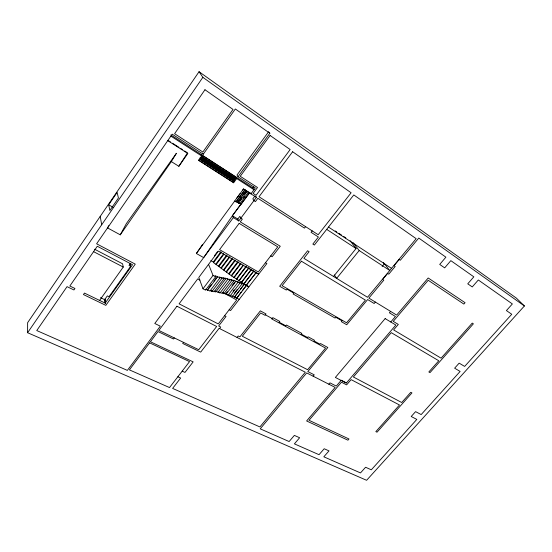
<?xml version="1.0" encoding="UTF-8"?>
<svg xmlns="http://www.w3.org/2000/svg" width="552" height="552" viewBox="0 0 552 552"><rect width="100%" height="100%" fill="white"/><g stroke="black" fill="none" stroke-linecap="round" stroke-linejoin="round"><path stroke-width="0.83" d="M27.6 332.718L27.641 322.651L199.051 71.705L516.396 298.135L524.4 305.98L366.611 480.295L27.6 332.718L202.853 77.335L199.051 71.705M120.267 234.828L126.36 223.608L176.412 153.277L171.341 161.605L120.267 234.828L107.55 227.921L108.785 225.658M171.341 161.605L178.848 166.297L187.535 152.842M108.682 204.806L117.127 192.448L118.432 197.982L109.855 210.491L108.682 204.806L112.994 207.228M232.454 215.673L203.66 257.605L196.36 253.506L202.618 244.35M178.848 166.297L187.846 153.49L167.76 140.643M198.803 160.501L199.327 159.079L234.11 181.387L233.392 182.367L233.627 182.781L236.704 178.579L235.821 177.061L201.149 154.663L201.901 156.133L198.803 160.501L233.627 182.781M99.601 300.412L123.255 267.058L122.572 263.808L94.606 249.235M249.407 192.738L232.364 215.742L233.33 217.619L154.781 323.486L160.321 326.184L127.36 370.399L36.756 330.551L67.04 286.647L73.913 289.959L74.941 288.475L69.842 286.005L97.297 246.261L132.528 264.746L105.19 303.117L84.463 293.091L83.435 294.561L105.832 305.366L135.254 264.125L96.607 243.791L172.224 134.17L203.239 154.243L235.338 108.979L269.831 133.26L238.029 176.764L255.334 187.97L250.96 193.869L250.339 192.827M105.19 303.117L104.645 299.674L107.329 295.9L108.992 296.714L130.665 266.278L130.106 263.828M130.396 263.463L129.009 265.415L130.665 266.278M268.638 131.707L237.008 175.025L238.029 176.764M234.11 181.387L235.821 177.061M236.656 198.278L240.106 193.6M242.569 190.261L243.549 188.929L246.585 191.068M196.36 253.506L243.549 188.929M244.978 189.833L236.111 201.846L244.86 189.64L245.164 190.164M246.282 190.55L237.422 202.536L241.231 196.974M242.211 195.649L245.654 190.985M239.809 200.714L241.769 198.058M244.715 194.076L246.192 192.082M237.298 202.301L238.533 203.074L247.386 191.116L247.82 191.861M243.549 197.913L244.529 196.588M238.333 202.708L239.885 203.681L248.717 191.744M236.704 178.579L254.01 189.75L252.933 187.977L253.81 186.797M232.378 215.77L241.1 204.005L239.52 203.012L239.885 203.681M239.63 203.212L241.21 204.205L249.538 192.965M255.659 196.139L256.383 197.333L238.781 220.945L237.795 219.054L239.837 216.308L240.838 218.185L242.342 219.116L240.286 221.869L280.257 246.24L272.15 256.735L270.742 255.893M254.81 196.202L252.844 198.83L253.913 200.645L255.417 201.597L257.881 198.299L304.476 228.107L305.608 226.658M214.417 255.79L217.488 251.677M242.224 290.718L246.302 285.425L248.842 286.792L231.626 275.931L213.569 262.648L213.279 261.958L220.945 251.705M213.569 262.648L221.248 252.388M215.935 263.98L223.615 253.747M216.184 264.574L223.87 254.32M218.551 265.898L226.741 254.996M218.861 266.637L227.072 255.714M205.675 289.158L207.58 290.179L217.578 276.931L215.052 275.538L215.577 276.835L205.544 290.152L202.991 288.786L213.037 275.434L208.566 264.36M221.028 267.851L229.232 256.956M221.248 268.369L229.977 256.783M208.408 288.413L211.402 284.446M213.9 281.134L216.398 277.822M223.601 269.686L231.812 258.812M223.857 270.28L232.592 258.715M174.315 337.921L173.494 339.011L158.017 331.559L150.406 341.757L193.145 361.877L184.982 372.434L182.188 371.151M210.174 290.455L212.002 291.442L221.959 278.298L219.523 276.952L219.91 277.891L209.932 291.09L207.407 289.738L207.58 290.179M226.203 271.598L234.931 260.061M226.458 272.191L235.207 260.641M214.376 291.111L215.853 291.911L225.747 278.87L223.539 277.649L224.002 278.739L214.072 291.829L211.644 290.524L212.002 291.442M228.797 273.502L237.539 261.979M229.08 274.137L238.347 261.924M217.923 292.367L227.79 279.388L227.493 278.691L229.873 280.016L220.027 292.946L215.522 291.077L215.853 291.911M231.405 275.441L240.672 263.263M231.626 275.931L240.9 263.739M183.533 342.371L182.712 343.454L200.693 352.121L219.109 328.309L305.318 372.214L259.902 426.931L172.624 388.408L180.649 378.037L177.854 376.768M233.951 277.228L243.218 265.07M222.27 292.774L224.036 293.733L233.834 280.906L231.481 279.595L231.868 280.478L222.049 293.36L220.269 292.401M234.117 277.608L243.391 265.436M236.435 278.898L246.22 266.092M236.622 279.312L246.413 266.499M225.871 293.747L228.204 295.016L237.96 282.279L235.628 280.982L235.835 281.444L226.065 294.216L225.871 293.747L227.41 291.732M232.033 285.688L234.6 282.327M238.926 280.602L248.717 267.817M239.064 280.906L248.862 268.113L250.042 268.789M233.123 291.139L234.145 289.807M230.287 295.686L240.017 282.997L239.775 282.465L242.142 283.783L232.427 296.431L227.962 294.43L228.204 295.016M241.431 282.224L251.222 269.466M241.548 282.493L251.346 269.728L253.63 271.039L243.839 283.769M234.29 293.34L237.353 289.351M243.929 283.963L253.727 271.225L258.626 274.123L218.454 251.112L198.796 277.456L202.991 288.786M234.938 296.314L239.533 290.345M240.555 289.02L244.122 284.383L246.413 285.653L236.725 298.225L234.545 297.252L244.122 284.383M246.268 285.349L256.059 272.647M236.725 298.225L241.21 292.042M219.544 328.53L220.703 327.032L218.661 325.984L226.03 316.448L224.602 315.703M312.204 230.888L311.08 232.33L318.4 237.015L312.853 244.074L314.364 245.033L353.797 194.939L416.167 238.685L367.528 297.273L303.897 258.329L309.113 251.705L307.595 250.76L279.685 286.26L286.281 290.048L286.978 289.165L293.823 293.105L293.126 293.974L335.085 318.062L335.768 317.227L342.026 320.829L341.343 321.657L346.732 324.748L367.666 299.55L374.146 303.503L375.353 302.061M237.056 337.445L238.209 335.975L239.92 336.851L260.344 310.866L266.002 313.943L264.953 315.268L260.661 312.943L242.321 336.251L307.609 369.716L325.577 348.077L271.784 318.966L272.833 317.648L279.781 321.423L279.153 322.209L285.819 325.825L286.447 325.038L301.806 333.373L301.219 334.091L307.547 337.52L308.126 336.81L314.495 340.267L313.964 340.915L319.974 344.172L320.505 343.53L327.819 347.498L307.83 371.558L314.254 374.842L313.129 376.188M333.525 276.462L356.074 248.517L350.092 240.686M353.163 242.701L359.179 250.546L336.658 278.38L334.353 274.944M382.136 266.471L384.33 263.815M328.813 384.178L329.937 382.853L336.272 386.089L341.274 380.211L346.463 382.902M390.588 311.383L389.388 312.798L395.446 316.496L390.781 321.988M100.485 297.652L104.645 299.674M93.571 251.657L123.255 267.058M229.183 309.762L230.612 310.521L266.885 263.545L265.477 262.717M234.545 297.252L232.247 296.003L232.427 296.431M265.319 314.806L272.15 318.511M199.976 280.099L197.726 278.884L179.096 303.841L218.261 323.914L236.718 299.984L223.222 292.684M234.352 296.755L235.863 297.576M236.622 297.99L239.202 299.391M213.037 275.434L215.577 276.835M224.002 278.739L221.58 277.401L221.959 278.298M219.91 277.891L217.398 276.504L217.578 276.931M231.868 280.478L229.501 279.167L229.873 280.016M227.79 279.388L225.402 278.063L225.747 278.87M244.246 284.646L241.948 283.369L242.142 283.783M240.017 282.997L237.698 281.706L237.96 282.279M235.835 281.444L233.496 280.14L233.834 280.906M210.836 260.585L213.279 261.958M232.364 215.742L237.795 219.054M233.33 217.619L238.781 220.945M236.001 201.646L237.422 202.536M234.683 200.956L236.111 201.846M199.893 159.238L233.931 181.063M168.208 140.47L170.354 141.843M172.5 143.216L178.945 147.343M180.38 148.26L182.526 149.633M184.672 151.013L186.824 152.386M198.603 160.101L233.392 182.367M243.742 189.253L256.383 197.333M200.742 157.147L234.717 179.014M200.866 157.389L234.869 179.269M200.321 158.155L234.331 180.007M199.741 157.969L234.49 180.29M170.872 134.964L252.933 187.977M170.879 136.123L201.901 156.133M201.163 156.133L235.117 178.02M201.287 156.375L235.262 178.275M326.694 229.37L356.074 248.517M359.179 250.546L389.767 270.48L383.378 262.504M335.243 230.95L336.658 231.881M338.776 233.268L341.605 235.124M343.73 236.511L345.849 237.905M328.495 227.079L391.527 268.362M202.853 77.335L524.4 305.98M269.038 132.225L269.831 133.26M237.974 202.046L238.533 203.074M202.66 153.132L203.239 154.243M256.093 272.722L246.213 285.239L246.413 285.653M251.346 269.728L251.533 270.1M248.862 268.113L249.173 268.748M223.719 292.946L224.036 293.733M219.675 292.077L220.027 292.946M100.202 216.405L101.692 224.74M104.942 299.308L105.611 303.552M104.845 299.08L105.46 303.007M204.964 89.741L174.605 133.701L202.846 152.028L233.006 109.434L204.964 89.741M270.114 135.481L240.244 176.295L257.508 187.501L253.126 193.4L256.087 195.298L290.159 149.551L270.114 135.481M149.585 342.854L129.416 369.881L169.519 387.566L189.543 361.615L149.585 342.854M176.923 306.222L158.845 330.448L198.727 349.713L216.653 326.48L176.923 306.222M239.168 223.367L219.551 249.649L258.329 271.977L277.739 246.82L239.168 223.367M292.636 151.745L259.026 196.76L318.18 234.724L351.113 192.772L292.636 151.745M301.392 261.2L282.12 285.681L346.573 322.789L365.396 300.115L301.392 261.2M387.649 273.419L382.667 279.422L383.792 280.147L368.874 298.101L396.647 315.088L428.193 277.987L465.067 302.689L463.852 304.069L428.207 280.278L393.245 321.361L398.309 324.417L393.624 329.896L441.096 358.172L472.25 323.092L473.381 323.831L430.008 372.614L428.849 371.951L438.792 360.767L391.264 332.656L353.377 376.988L401.711 402.512L410.791 392.286L411.951 392.921L377.03 432.202L375.843 431.623L399.503 404.995L351.12 379.624L346.628 384.882L341.453 382.205L309.023 420.3L348.995 438.978L347.932 440.192L306.622 420.962L335.154 387.407L306.698 372.917L260.227 428.835L289.124 441.545L294.361 435.39L299.632 437.743L294.402 443.863L319.022 454.689L324.203 448.741L329.006 450.887L323.831 456.808L360.484 472.926L365.583 467.254L371.31 469.814L416.815 419.41L411.205 416.498L415.58 411.633L421.176 414.58L460.12 371.441L454.627 368.184L459.167 363.14L464.646 366.431L511.745 314.26L506.412 310.576L512.366 303.952L478.322 279.988L472.25 286.936L467.751 283.825L473.837 276.835L450.839 260.647L444.677 267.865L439.716 264.436L445.892 257.17L418.761 238.071L400.331 260.247L399.206 259.495L394.059 265.698L395.184 266.443L388.781 274.151L387.649 273.419M385.151 318.601L335.361 377.437L346.29 383.102L395.86 325.045L385.151 318.601"/></g></svg>
